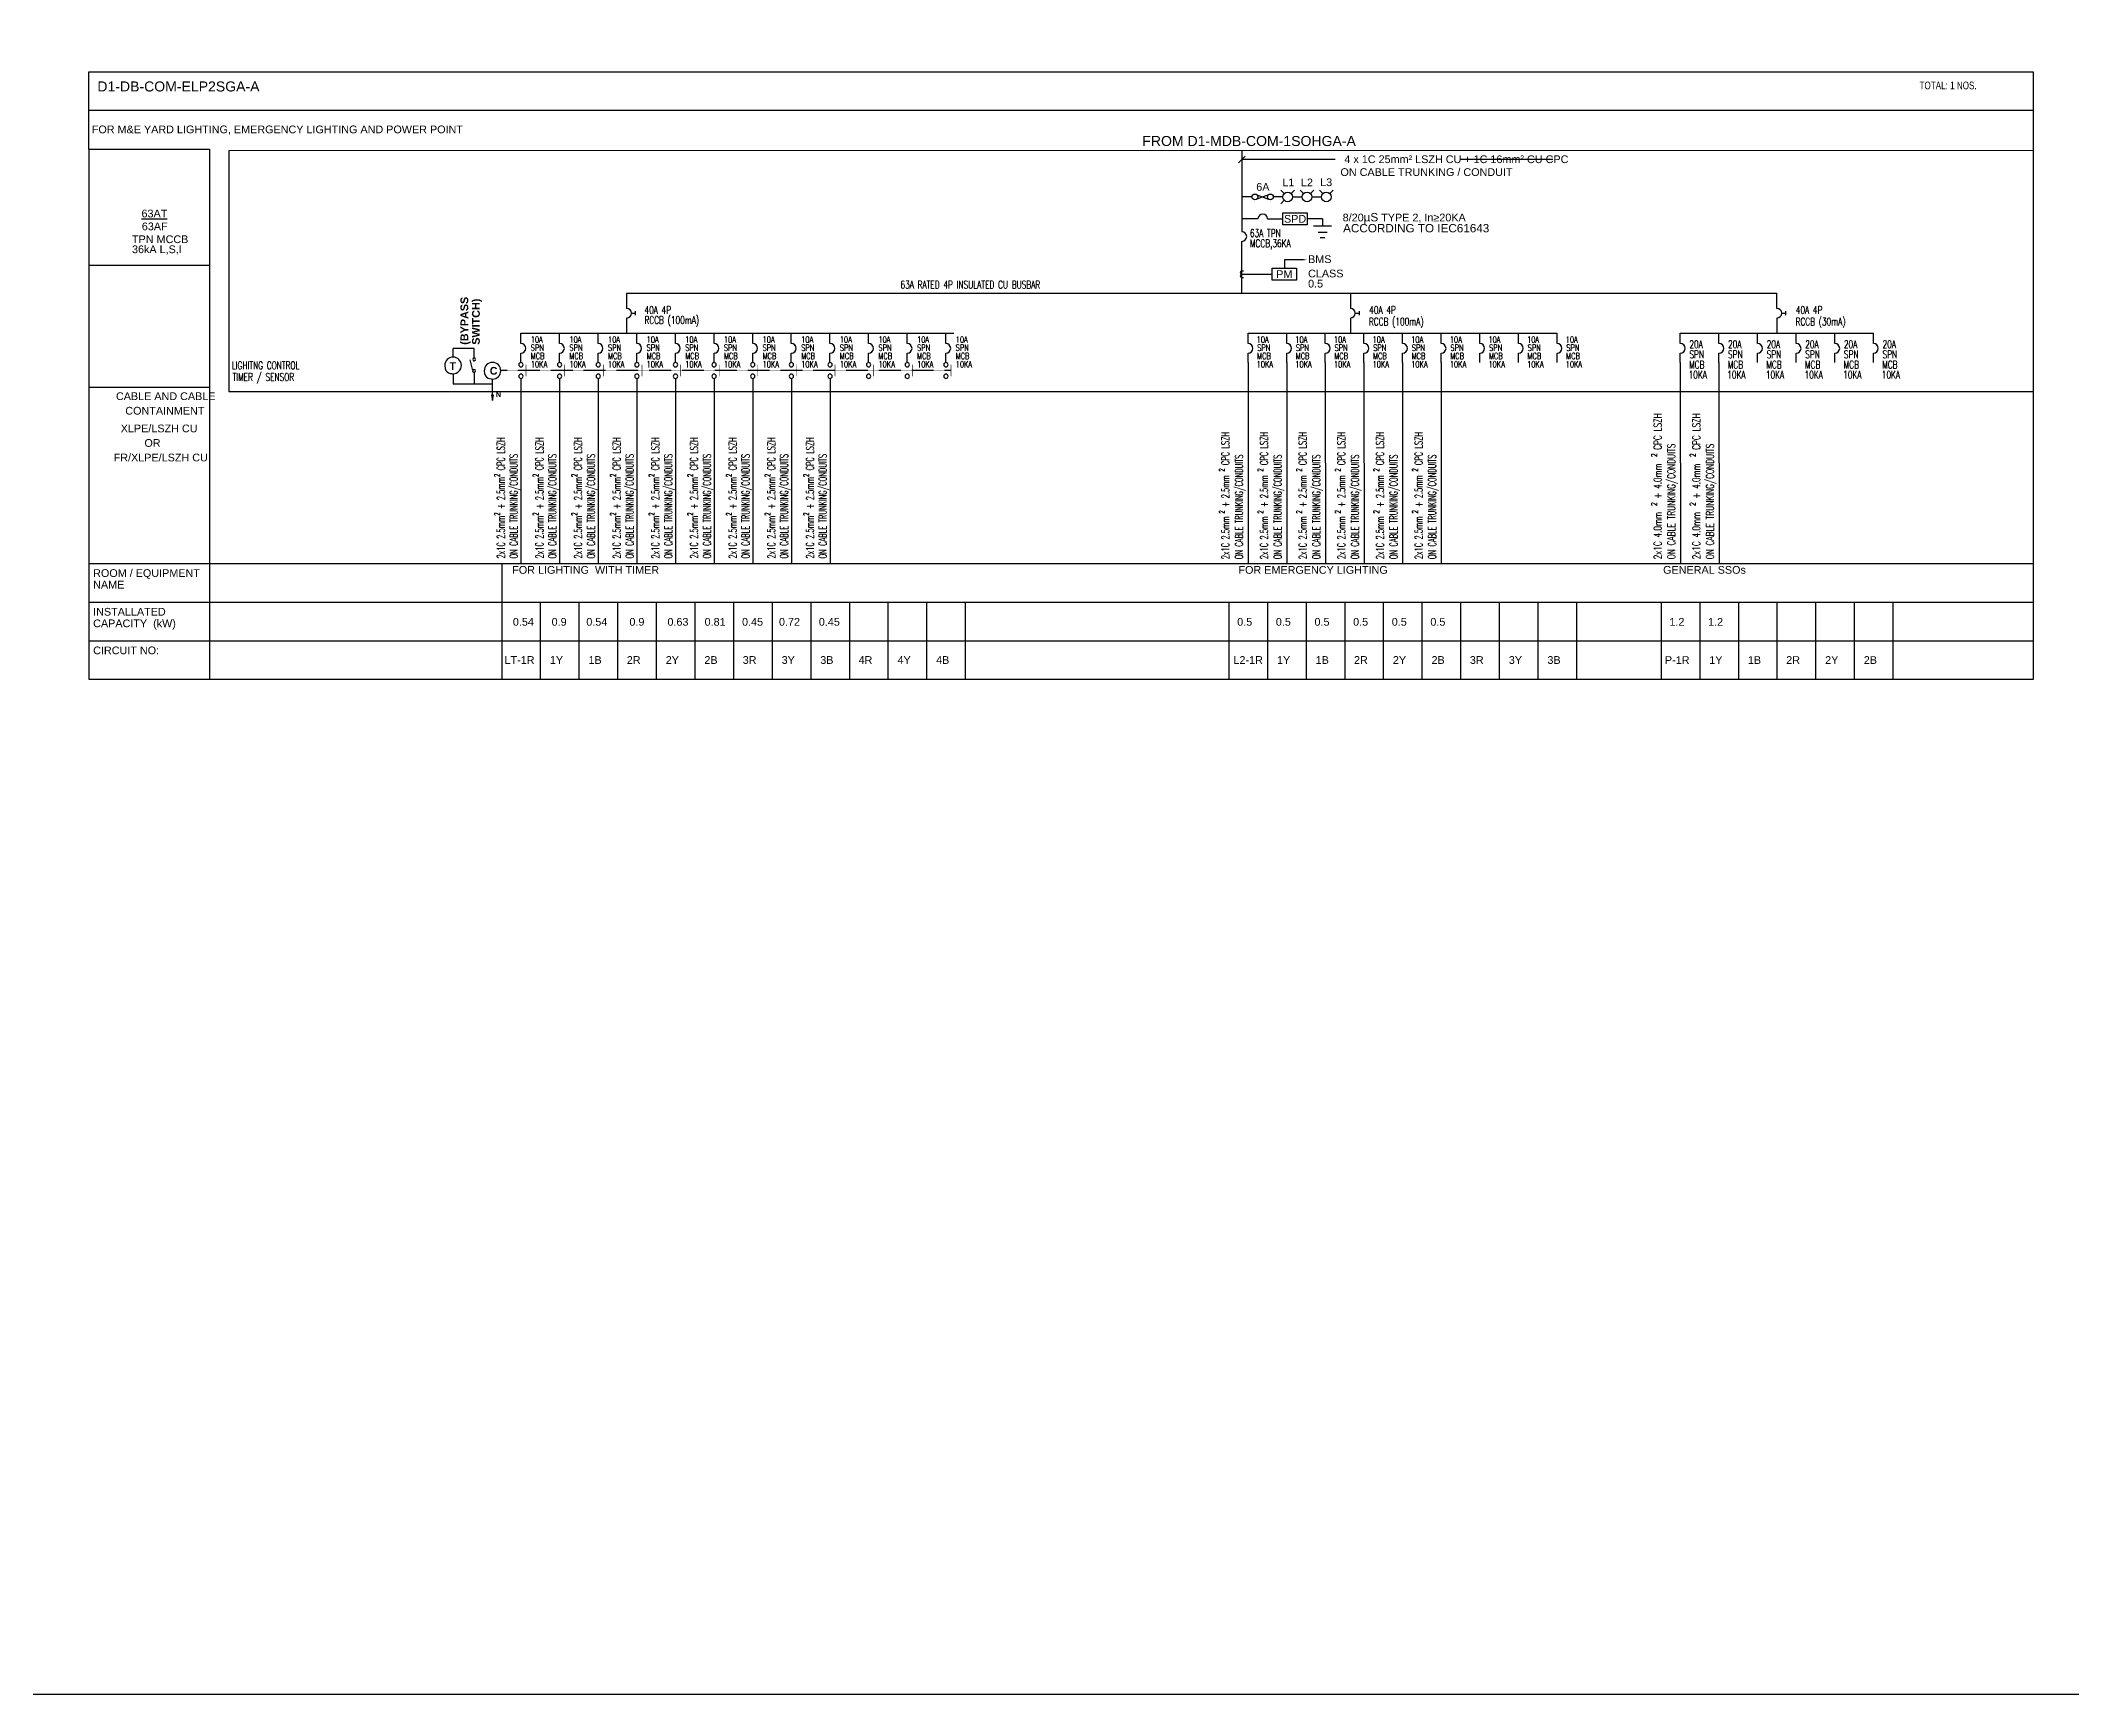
# Model space of a CAD drawing. Header units: inches. Extents: x 155818 to 1515405, y 4999 to 215277.
# Drawn here: x 472893 to 525462, y 134327 to 177140 of the extents above; entities that cross this region are included whole.
import ezdxf
from ezdxf.enums import TextEntityAlignment as Align

# ---------------------------------------------------------------- set-up
doc = ezdxf.new("R2010")
doc.units = ezdxf.units.IN
doc.header["$MEASUREMENT"] = 0
doc.linetypes.add('( Hidden )', pattern=[0.375, 0.25, -0.125])
for name, color, linetype in [('-ME-E-Sch DB', 7, 'Continuous'), ('-ME-E-Sch DB_Tx', 7, 'Continuous'), ('E-_ELEC----_E-', 7, 'Continuous'), ('E_ELEC----_E-', 7, 'Continuous')]:
    doc.layers.add(name, color=color, linetype=linetype)
doc.styles.add('-ME-Romans', font='romans.shx', dxfattribs={"width": 0.7})
doc.styles.add('-ME_Romans', font='romans.shx', dxfattribs={"width": 0.8})
doc.styles.add('arial', font='arial.ttf')
doc.styles.add('MtXpl_Arial', font='arial.ttf')
doc.styles.get("Standard").update_dxf_attribs({"font": 'arial.ttf'})

# ---------------------------------------------------------------- blocks, each defined once
blk = doc.blocks.new('ELEC0331')
at = {"layer": 'E-_ELEC----_E-', "const_width": 20}
blk.add_lwpolyline([(0, -200), (0, 200)], dxfattribs=at)
at = {"layer": 'E-_ELEC----_E-'}
for centre in [(175, 200), (175, -200)]:
    blk.add_circle(centre, 75, dxfattribs=at)
blk = doc.blocks.new('ELEC0302')
at = {"layer": 'E_ELEC----_E-'}
blk.add_arc((0, 0), 250, 270, 90, dxfattribs=at)
blk = doc.blocks.new('ELEC0303')
at = {"layer": 'E_ELEC----_E-'}
for p, q in [((250, 0), (450, 0)), ((450, 100), (450, -100))]:
    blk.add_line(p, q, dxfattribs=at)
blk.add_arc((0, 0), 250, 270, 90, dxfattribs=at)

msp = doc.modelspace()

# ---------------------------------------------------------------- hatches: boundary and pattern name
at = {"layer": '-ME-E-Sch DB'}
h = msp.add_hatch(color=5, dxfattribs=at)
h.dxf.hatch_style = 2
h.paths.add_polyline_path([(484567, 167960), (484590, 167824), (484613, 167960)])

# ---------------------------------------------------------------- linework, layer by layer
at = {"layer": '-ME-E-Sch DB', "color": 5}
for p, q in [((474143, 176329), (524473, 176330)), ((474143, 174329), (474143, 176329)), ((524473, 176330), (524473, 160604)), ((524473, 175330), (474143, 175329)), ((474143, 174329), (477267, 174329)), ((474143, 174329), (474143, 160605)), ((477267, 174329), (477268, 160605)), ((477767, 174298), (524473, 174300)), ((477767, 174298), (477767, 168051)), ((503902, 173976), (504075, 174149)), ((503989, 174298), (503989, 172193)), ((506401, 174062), (503990, 174062)), ((512042, 174062), (509630, 174062)), ((504239, 173094), (503989, 173094)), ((505052, 173094), (504802, 173094)), ((504406, 172526), (503989, 172526)), ((504656, 172526), (505052, 172526)), ((505052, 172679), (505681, 172679)), ((505052, 172373), (505052, 172679)), ((505681, 172679), (505681, 172373)), ((506077, 172526), (505681, 172526)), ((506077, 172526), (506077, 172341)), ((503989, 170598), (503989, 171943)), ((505681, 172373), (505052, 172373)), ((505842, 172341), (506312, 172341)), ((505961, 172183), (506197, 172183)), ((506020, 172043), (506133, 172043)), ((474143, 171329), (477267, 171329)), ((503989, 171094), (504773, 171094)), ((504773, 171246), (505403, 171246)), ((504773, 170941), (504773, 171246)), ((505403, 170941), (504773, 170941)), ((505403, 171246), (505403, 170941)), ((488062, 170598), (517839, 170598)), ((488062, 170597), (488062, 170208)), ((506797, 170597), (506797, 170208)), ((517839, 170208), (517839, 170598)), ((506797, 169958), (506797, 169569)), ((517839, 169958), (517839, 169569)), ((485326, 169569), (496535, 169569)), ((504149, 169569), (512149, 169569)), ((504149, 169297), (504149, 169569)), ((505149, 169297), (505149, 169569)), ((506149, 169297), (506149, 169569)), ((507149, 169297), (507149, 169569)), ((508149, 169297), (508149, 169569)), ((509149, 169297), (509149, 169569)), ((510149, 169297), (510149, 169569)), ((511149, 169297), (511149, 169569)), ((512149, 169297), (512149, 169569)), ((515339, 169297), (515339, 169569)), ((515339, 169569), (520339, 169569)), ((516339, 169297), (516339, 169569)), ((517339, 169297), (517339, 169569)), ((518339, 169297), (518339, 169569)), ((519339, 169297), (519339, 169569)), ((520339, 169297), (520339, 169569)), ((484116, 169170), (483569, 169170)), ((484116, 168926), (484116, 169170)), ((485326, 168807), (485326, 169048)), ((486326, 168807), (486326, 169048)), ((487326, 168807), (487326, 169048)), ((488326, 168807), (488326, 169048)), ((489326, 168807), (489326, 169048)), ((490326, 168807), (490326, 169048)), ((491326, 168807), (491326, 169048)), ((492326, 168807), (492326, 169048)), ((493326, 168807), (493326, 169048)), ((494326, 168807), (494326, 169048)), ((495326, 168807), (495326, 169048)), ((496326, 168807), (496326, 169048)), ((504149, 168806), (504149, 169047)), ((504149, 168806), (504151, 163605)), ((505149, 168806), (505149, 169047)), ((505149, 168806), (505151, 163605)), ((506149, 168806), (506149, 169047)), ((506149, 168806), (506151, 163605)), ((507149, 168806), (507149, 169047)), ((507149, 168806), (507151, 163606)), ((508149, 168806), (508149, 169047)), ((508149, 168807), (508151, 163606)), ((509149, 168806), (509149, 169047)), ((509149, 168806), (509151, 163606)), ((510149, 168806), (510149, 169047)), ((511149, 168806), (511149, 169047)), ((512149, 168806), (512149, 169047)), ((515339, 168806), (515339, 169047)), ((515339, 168806), (515341, 163605)), ((516339, 168806), (516339, 169047)), ((516339, 168806), (516341, 163605)), ((517339, 168806), (517339, 169047)), ((518339, 168806), (518339, 169047)), ((519339, 168806), (519339, 169047)), ((520339, 168806), (520339, 169047)), ((485328, 168394), (485328, 163606)), ((486328, 168394), (486328, 163606)), ((487328, 168394), (487328, 163606)), ((488328, 168394), (488328, 163606)), ((489328, 168394), (489328, 163606)), ((490328, 168394), (490328, 163606)), ((491328, 168394), (491328, 163606)), ((492328, 168394), (492328, 163606)), ((493328, 168394), (493328, 163606)), ((474153, 168167), (477273, 168167)), ((524473, 168050), (477767, 168051)), ((474153, 163605), (524473, 163606)), ((484828, 163606), (484828, 160605)), ((474153, 162605), (524473, 162605)), ((485828, 162605), (485828, 160605)), ((486828, 162605), (486828, 160605)), ((487828, 162605), (487828, 160605)), ((488828, 162605), (488828, 160605)), ((489828, 162605), (489828, 160605)), ((490828, 162605), (490828, 160605)), ((491828, 162605), (491828, 160605)), ((492828, 162605), (492828, 160605)), ((493828, 162605), (493828, 160605)), ((494828, 162605), (494828, 160605)), ((495828, 162605), (495828, 160604)), ((496828, 162605), (496828, 160604)), ((503651, 162605), (503651, 160605)), ((504651, 162605), (504651, 160605)), ((505651, 162605), (505651, 160605)), ((506651, 162605), (506651, 160605)), ((507651, 162605), (507651, 160605)), ((508651, 162605), (508651, 160605)), ((509651, 162605), (509651, 160605)), ((510651, 162605), (510651, 160605)), ((511651, 162605), (511651, 160605)), ((512651, 162605), (512651, 160605)), ((514841, 162604), (514841, 160604)), ((515841, 162604), (515841, 160604)), ((516841, 162604), (516841, 160604)), ((517841, 162604), (517841, 160604)), ((518841, 162604), (518841, 160604)), ((519841, 162604), (519841, 160604)), ((520841, 162604), (520841, 160604)), ((474153, 161605), (524473, 161605)), ((474143, 160605), (524473, 160605))]:
    msp.add_line(p, q, dxfattribs=at)
at = {"layer": '-ME-E-Sch DB', "color": 5, "linetype": '( Hidden )'}
msp.add_line((496459, 168601), (484805, 168601), dxfattribs=at)
at = {"layer": '-ME-E-Sch DB', "color": 5}
for points in [[(505576, 171466), (505091, 171466), (505091, 171246)], [(488062, 169958), (488062, 169569)], [(485326, 169298), (485326, 169569)], [(486326, 169298), (486326, 169569)], [(487326, 169298), (487326, 169569)], [(488326, 169298), (488326, 169569)], [(489326, 169298), (489326, 169569)], [(490326, 169298), (490326, 169569)], [(491326, 169298), (491326, 169569)], [(492326, 169298), (492326, 169569)], [(493326, 169298), (493326, 169569)], [(494326, 169298), (494326, 169569)], [(495326, 169298), (495326, 169569)], [(496326, 169298), (496326, 169569)], [(483569, 168947), (483569, 169170)], [(484083, 168596), (484009, 168879)], [(483569, 168516), (483569, 168249)], [(484590, 168249), (483569, 168249)], [(484117, 168556), (484117, 168249)], [(484590, 167960), (484590, 168379)], [(484567, 167960), (484590, 167824), (484613, 167960), (484567, 167960)]]:
    msp.add_lwpolyline(points, dxfattribs=at)
for points, knots in [([(483569, 168516), (483569, 168516), (483450, 168516), (483354, 168613), (483354, 168732), (483354, 168850), (483450, 168947), (483569, 168947), (483688, 168947), (483785, 168850), (483785, 168732), (483785, 168613), (483688, 168516), (483569, 168516)], [0, 0, 0, 0, 0.5, 1, 1, 1, 2, 2, 2, 3, 3, 3, 4, 4, 4, 4]), ([(484114, 168852), (484114, 168852), (484114, 168852), (484114, 168852), (484114, 168852), (484114, 168852), (484114, 168852), (484114, 168852), (484114, 168852), (484114, 168852), (484097, 168852), (484080, 168869), (484080, 168886), (484080, 168909), (484097, 168926), (484114, 168926), (484137, 168926), (484154, 168909), (484154, 168886), (484154, 168869), (484137, 168852), (484114, 168852)], [0, 0, 0, 0, 0.001953, 0.003906, 0.007812, 0.015625, 0.03125, 0.0625, 0.125, 0.25, 0.5, 1, 1, 1, 2, 2, 2, 3, 3, 3, 4, 4, 4, 4]), ([(484590, 168379), (484590, 168379), (484471, 168379), (484375, 168476), (484375, 168595), (484375, 168714), (484471, 168810), (484590, 168810), (484709, 168810), (484805, 168714), (484805, 168595), (484805, 168476), (484709, 168379), (484590, 168379)], [0, 0, 0, 0, 0.5, 1, 1, 1, 2, 2, 2, 3, 3, 3, 4, 4, 4, 4]), ([(484111, 168556), (484111, 168556), (484111, 168556), (484111, 168556), (484111, 168556), (484111, 168556), (484111, 168556), (484111, 168556), (484111, 168556), (484111, 168556), (484094, 168556), (484077, 168573), (484077, 168590), (484077, 168613), (484094, 168630), (484111, 168630), (484134, 168630), (484151, 168613), (484151, 168590), (484151, 168573), (484134, 168556), (484111, 168556)], [0, 0, 0, 0, 0.001953, 0.003906, 0.007812, 0.015625, 0.03125, 0.0625, 0.125, 0.25, 0.5, 1, 1, 1, 2, 2, 2, 3, 3, 3, 4, 4, 4, 4])]:
    msp.add_open_spline(points, degree=3, knots=knots, dxfattribs=at)
msp.add_solid([(505576, 171483), (505676, 171466), (505576, 171450)], dxfattribs=at)
at = {"color": 5}
for p, q in [((504677, 173151), (504376, 173038)), ((504376, 173151), (504677, 173038))]:
    msp.add_line(p, q, dxfattribs=at)
at = {"color": 5, "ltscale": 0.5}
for p, q in [((503989, 171178), (504030, 171178)), ((503989, 171010), (504030, 171010))]:
    msp.add_line(p, q, dxfattribs=at)
msp.add_lwpolyline([(471643, 215277), (576918, 215277), (576918, 134327), (471643, 134327)], close=True)
at = {"color": 5}
for centre in [(504327, 173094), (504727, 173094)]:
    msp.add_circle(centre, 75, dxfattribs=at)
at = {"color": 5, "ltscale": 0.5}
for centre in [(503989, 171136), (503989, 171052)]:
    msp.add_arc(centre, 42, 90, 270, dxfattribs=at)
at = {"layer": 'Defpoints'}
msp.add_lwpolyline([(471643, 215277), (576918, 215277), (576918, 134327), (471643, 134327)], close=True, dxfattribs=at)
at = {"layer": 'E-_ELEC----_E-', "color": 5}
for p, q in [((505088, 173183), (505000, 173271)), ((505088, 173006), (505000, 172917)), ((505265, 173183), (505353, 173271)), ((505302, 173094), (505552, 173094)), ((505588, 173183), (505500, 173271)), ((505765, 173183), (505853, 173271)), ((505802, 173094), (506052, 173094)), ((506088, 173183), (506000, 173271)), ((506265, 173183), (506353, 173271))]:
    msp.add_line(p, q, dxfattribs=at)
for centre in [(505177, 173094), (505677, 173094), (506177, 173094)]:
    msp.add_circle(centre, 125, dxfattribs=at)
at = {"layer": 'E_ELEC----_E-', "color": 5}
for p, q in [((506922, 170083), (507022, 170083)), ((507022, 170133), (507022, 170033)), ((517964, 170083), (518064, 170083)), ((518064, 170133), (518064, 170033))]:
    msp.add_line(p, q, dxfattribs=at)
for centre, start, end in [((504531, 172526), 0, 180), ((503989, 172068), 270, 90), ((506797, 170083), 270, 90), ((517839, 170083), 270, 90), ((504149, 169172), 270, 90), ((505149, 169172), 270, 90), ((506149, 169172), 270, 90), ((507149, 169172), 270, 90), ((508149, 169172), 270, 90), ((509149, 169172), 270, 90), ((510149, 169172), 270, 90), ((511149, 169172), 270, 90), ((512149, 169172), 270, 90), ((515339, 169172), 270, 90), ((516339, 169172), 270, 90), ((517339, 169172), 270, 90), ((518339, 169172), 270, 90), ((519339, 169172), 270, 90), ((520339, 169172), 270, 90)]:
    msp.add_arc(centre, 125, start, end, dxfattribs=at)

# ---------------------------------------------------------------- block references
at = {"layer": '-ME-E-Sch DB', "color": 5}
for name, p, xscale, yscale, zscale in [('ELEC0303', (488062, 170083), 0.5, 0.5, 0.5), ('ELEC0302', (485326, 169173), 0.5, 0.5, 0.5), ('ELEC0302', (486326, 169173), 0.5, 0.5, 0.5), ('ELEC0302', (487326, 169173), 0.5, 0.5, 0.5), ('ELEC0302', (488326, 169173), 0.5, 0.5, 0.5), ('ELEC0302', (489326, 169173), 0.5, 0.5, 0.5), ('ELEC0302', (490326, 169173), 0.5, 0.5, 0.5), ('ELEC0302', (491326, 169173), 0.5, 0.5, 0.5), ('ELEC0302', (492326, 169173), 0.5, 0.5, 0.5), ('ELEC0302', (493326, 169173), 0.5, 0.5, 0.5), ('ELEC0302', (494326, 169173), 0.5, 0.5, 0.5), ('ELEC0302', (495326, 169173), 0.5, 0.5, 0.5), ('ELEC0302', (496326, 169173), 0.5, 0.5, 0.5), ('ELEC0331', (485459, 168600), -0.75, 0.75, 0.75), ('ELEC0331', (486459, 168600), -0.75, 0.75, 0.75), ('ELEC0331', (487459, 168600), -0.75, 0.75, 0.75), ('ELEC0331', (488459, 168600), -0.75, 0.75, 0.75), ('ELEC0331', (489459, 168600), -0.75, 0.75, 0.75), ('ELEC0331', (490459, 168600), -0.75, 0.75, 0.75), ('ELEC0331', (491459, 168600), -0.75, 0.75, 0.75), ('ELEC0331', (492459, 168600), -0.75, 0.75, 0.75), ('ELEC0331', (493459, 168600), -0.75, 0.75, 0.75), ('ELEC0331', (494459, 168600), -0.75, 0.75, 0.75), ('ELEC0331', (495459, 168600), -0.75, 0.75, 0.75), ('ELEC0331', (496459, 168600), -0.75, 0.75, 0.75)]:
    msp.add_blockref(name, p, dxfattribs=dict(at, xscale=xscale, yscale=yscale, zscale=zscale))

# ---------------------------------------------------------------- texts
for s, p in [(' 4 x 1C 25mm² LSZH CU + 1C 16mm² CU CPC', (506566, 173969)), ('ON CABLE TRUNKING / CONDUIT', (506541, 173636)), ('6A', (504362, 173253)), ('BMS', (505703, 171382)), ('0.5', (505703, 170748)), ('CLASS', (505703, 171011))]:
    msp.add_text(s, height=200, dxfattribs=at).set_placement(p)
for s, p in [('SPD', (505367, 172526)), ('PM', (505088, 171094))]:
    msp.add_text(s, height=200, dxfattribs=at).set_placement(p, align=Align.MIDDLE_CENTER)
at = {"layer": '-ME-E-Sch DB', "color": 5, "style": 'MtXpl_Arial'}
for s, height, p in [('8/20', 200, (506599, 172460)), ('µS', 216.7, (507142, 172460)), (' TYPE 2, In≥20KA', 200, (507519, 172460)), ('ACCORDING TO IEC61643', 216.67, (506610, 172176))]:
    msp.add_text(s, height=height, dxfattribs=at).set_placement(p)
at = {"layer": '-ME-E-Sch DB', "color": 5, "style": '-ME-Romans', "width": 0.7}
for s, p in [('63A RATED 4P INSULATED CU BUSBAR', (495152, 170721)), ('RCCB (100mA)', (507279, 169767)), ('40A 4P', (507286, 170068)), ('40A 4P', (518328, 170068)), ('RCCB (30mA)', (518322, 169767))]:
    msp.add_text(s, height=200, dxfattribs=at).set_placement(p)
at = {"layer": '-ME-E-Sch DB', "color": 5, "char_height": 200, "attachment_point": 4, "rotation": 90}
for s, insert in [('{\\fHelvetica|b1|i0|c0|p4;(BYPASS}', (483892, 169266)), ('{\\fHelvetica|b1|i0|c0|p4;SWITCH)}', (484192, 169266))]:
    msp.add_mtext(s, dxfattribs=dict(at, insert=insert))
at = {"layer": '-ME-E-Sch DB', "color": 5, "insert": (488524, 170268), "char_height": 200, "width": 2497.13, "attachment_point": 1, "line_spacing_factor": 0.789273, "style": '-ME-Romans'}
msp.add_mtext('40A 4P\\PRCCB (100mA)', dxfattribs=at)
at = {"layer": '-ME-E-Sch DB', "color": 5, "attachment_point": 7}
for s, insert, char_height in [('{\\fHelvetica|b1|i0|c0|p5;T}', (483475, 168614), 200), ('{\\fHelvetica|b1|i0|c0|p5;C}', (484519, 168489), 200), ('{\\fHelvetica|b1|i0|c0|p4;N}', (484675, 167910), 141.02)]:
    msp.add_mtext(s, dxfattribs=dict(at, insert=insert, char_height=char_height))
at = {"layer": '-ME-E-Sch DB_Tx', "color": 5}
for s, height, p in [('D1-DB-COM-ELP2SGA-A', 260, (474362, 175823)), ('FOR M&E YARD LIGHTING, EMERGENCY LIGHTING AND POWER POINT', 200, (474218, 174741)), ('FROM D1-MDB-COM-1SOHGA-A', 260, (501412, 174411)), ('%%U63AT', 200, (475505, 172564)), ('63AF', 200, (475513, 172231)), ('TPN MCCB', 200, (475259, 171898)), ('36kA L,S,I', 200, (475259, 171638)), ('CABLE AND CABLE', 200, (474843, 167835)), ('XLPE/LSZH CU', 200, (474967, 167000)), ('CONTAINMENT', 200, (475085, 167458)), ('OR', 200, (475580, 166624)), ('FR/XLPE/LSZH CU', 200, (474784, 166247)), ('FOR EMERGENCY LIGHTING', 200, (503901, 163338)), ('GENERAL SSOs', 200, (514894, 163338))]:
    msp.add_text(s, height=height, dxfattribs=at).set_placement(p)
at = {"layer": '-ME-E-Sch DB_Tx', "color": 5, "width": 0.75}
msp.add_text('TOTAL: 1 NOS.', height=200, dxfattribs=at).set_placement((521531, 175979), align=Align.MIDDLE_LEFT)
at = {"layer": '-ME-E-Sch DB_Tx', "color": 5, "style": '-ME-Romans', "width": 0.7}
for s, height, p in [('63A TPN', 200, (504198, 172055)), ('MCCB,36KA', 200, (504198, 171792)), ('10A', 162, (504372, 169320)), ('10A', 162, (505372, 169320)), ('10A', 162, (506372, 169320)), ('10A', 162, (507372, 169320)), ('10A', 162, (508372, 169320)), ('10A', 162, (509372, 169320)), ('10A', 162, (510372, 169320)), ('10A', 162, (511372, 169320)), ('10A', 162, (512372, 169320)), ('20A', 200, (515574, 169179)), ('20A', 200, (516574, 169179)), ('20A', 200, (517574, 169179)), ('20A', 200, (518574, 169179)), ('20A', 200, (519574, 169179)), ('20A', 200, (520574, 169179)), ('LIGHITNG CONTROL', 200, (477841, 168631)), ('10KA', 162, (504372, 168681)), ('MCB', 162, (504383, 168894)), ('SPN', 162, (504388, 169107)), ('10KA', 162, (505372, 168681)), ('MCB', 162, (505383, 168894)), ('SPN', 162, (505388, 169107)), ('10KA', 162, (506372, 168681)), ('MCB', 162, (506383, 168894)), ('SPN', 162, (506388, 169107)), ('10KA', 162, (507372, 168681)), ('MCB', 162, (507383, 168894)), ('SPN', 162, (507388, 169107)), ('10KA', 162, (508372, 168681)), ('MCB', 162, (508383, 168894)), ('SPN', 162, (508388, 169107)), ('10KA', 162, (509372, 168681)), ('MCB', 162, (509383, 168894)), ('SPN', 162, (509388, 169107)), ('10KA', 162, (510372, 168681)), ('MCB', 162, (510383, 168894)), ('SPN', 162, (510388, 169107)), ('10KA', 162, (511372, 168681)), ('MCB', 162, (511383, 168894)), ('SPN', 162, (511388, 169107)), ('10KA', 162, (512372, 168681)), ('MCB', 162, (512383, 168894)), ('SPN', 162, (512388, 169107)), ('MCB', 200, (515567, 168653)), ('SPN', 200, (515574, 168916)), ('MCB', 200, (516567, 168653)), ('SPN', 200, (516574, 168916)), ('MCB', 200, (517567, 168653)), ('SPN', 200, (517574, 168916)), ('MCB', 200, (518567, 168653)), ('SPN', 200, (518574, 168916)), ('MCB', 200, (519567, 168653)), ('SPN', 200, (519574, 168916)), ('MCB', 200, (520567, 168653)), ('SPN', 200, (520574, 168916)), ('TIMER / SENSOR', 200, (477861, 168330)), ('10KA', 200, (515554, 168390)), ('10KA', 200, (516554, 168390)), ('10KA', 200, (517554, 168390)), ('10KA', 200, (518554, 168390)), ('10KA', 200, (519554, 168390)), ('10KA', 200, (520554, 168390))]:
    msp.add_text(s, height=height, dxfattribs=at).set_placement(p)
at = {"layer": '-ME-E-Sch DB_Tx', "color": 5, "style": '-ME_Romans'}
for s, height, width, p in [(' CPC LSZH', 200, 0.7, (514852, 166450)), (' CPC LSZH', 200, 0.7, (515852, 166450)), (' CPC LSZH', 200, 0.6, (503663, 166062)), (' CPC LSZH', 200, 0.6, (504663, 166062)), (' CPC LSZH', 200, 0.6, (505663, 166062)), (' CPC LSZH', 200, 0.6, (506663, 166062)), (' CPC LSZH', 200, 0.6, (507663, 166062)), (' CPC LSZH', 200, 0.6, (508663, 166062)), ('ON CABLE TRUNKING/CONDUITS', 200, 0.7, (515204, 163711)), ('ON CABLE TRUNKING/CONDUITS', 200, 0.7, (516204, 163711)), ('ON CABLE TRUNKING/CONDUITS', 200, 0.6, (504015, 163714)), ('ON CABLE TRUNKING/CONDUITS', 200, 0.6, (505015, 163714)), ('ON CABLE TRUNKING/CONDUITS', 200, 0.6, (506015, 163714)), ('ON CABLE TRUNKING/CONDUITS', 200, 0.6, (507015, 163714)), ('ON CABLE TRUNKING/CONDUITS', 200, 0.6, (508015, 163715)), ('ON CABLE TRUNKING/CONDUITS', 200, 0.6, (509015, 163715)), ('2', 140, 0.7, (514729, 166356)), (' + 4.0mm', 200, 0.7, (514852, 165184)), ('2', 140, 0.7, (515729, 166356)), (' + 4.0mm', 200, 0.7, (515852, 165184)), ('2', 140, 0.6, (503540, 165982)), (' + 2.5mm', 200, 0.6, (503663, 164976)), ('2', 140, 0.6, (504540, 165982)), (' + 2.5mm', 200, 0.6, (504663, 164976)), ('2', 140, 0.6, (505540, 165982)), (' + 2.5mm', 200, 0.6, (505663, 164976)), ('2', 140, 0.6, (506540, 165982)), (' + 2.5mm', 200, 0.6, (506663, 164977)), ('2', 140, 0.6, (507540, 165982)), (' + 2.5mm', 200, 0.6, (507663, 164977)), ('2', 140, 0.6, (508540, 165982)), (' + 2.5mm', 200, 0.6, (508663, 164977)), ('2', 140, 0.7, (514729, 165090)), ('2', 140, 0.7, (515729, 165090)), ('2', 140, 0.6, (503540, 164896)), ('2x1C 2.5mm', 200, 0.6, (503663, 163714)), ('2', 140, 0.6, (504540, 164896)), ('2x1C 2.5mm', 200, 0.6, (504663, 163714)), ('2', 140, 0.6, (505540, 164896)), ('2x1C 2.5mm', 200, 0.6, (505663, 163714)), ('2', 140, 0.6, (506540, 164897)), ('2x1C 2.5mm', 200, 0.6, (506663, 163714)), ('2', 140, 0.6, (507540, 164897)), ('2x1C 2.5mm', 200, 0.6, (507663, 163715)), ('2', 140, 0.6, (508540, 164897)), ('2x1C 2.5mm', 200, 0.6, (508663, 163715)), ('2x1C 4.0mm', 200, 0.7, (514852, 163711)), ('2x1C 4.0mm', 200, 0.7, (515852, 163711))]:
    msp.add_text(s, height=height, rotation=90, dxfattribs=dict(at, width=width)).set_placement(p)
at = {"layer": '-ME-E-Sch DB_Tx', "color": 5}
for s, p in [('ROOM / EQUIPMENT ', (474253, 163355)), ('NAME', (474253, 163055)), ('INSTALLATED ', (474253, 162354)), ('CAPACITY  (kW)', (474253, 162054)), ('CIRCUIT NO:', (474253, 161354))]:
    msp.add_text(s, height=200, dxfattribs=at).set_placement(p, align=Align.MIDDLE_LEFT)
for s, p in [('0.54', (485390, 162093)), ('0.9', (486315, 162093)), ('0.54', (487291, 162093)), ('0.9', (488330, 162093)), ('0.63', (489391, 162093)), ('0.81', (490353, 162093)), ('0.45', (491322, 162093)), ('0.72', (492278, 162093)), ('0.45', (493310, 162093)), ('0.5', (504063, 162093)), ('0.5', (505063, 162093)), ('0.5', (506063, 162093)), ('0.5', (507063, 162093)), ('0.5', (508063, 162093)), ('0.5', (509063, 162093)), ('1.2', (515252, 162093)), ('1.2', (516252, 162093)), ('LT-1R', (485290, 161105)), ('1Y', (486246, 161105)), ('1B', (487246, 161105)), ('2R', (488246, 161105)), ('2Y', (489246, 161105)), ('2B', (490246, 161105)), ('3R', (491246, 161105)), ('3Y', (492246, 161105)), ('3B', (493246, 161105)), ('4R', (494246, 161105)), ('4Y', (495246, 161105)), ('4B', (496246, 161105)), ('L2-1R', (504152, 161105)), ('1Y', (505070, 161105)), ('1B', (506070, 161105)), ('2R', (507070, 161105)), ('2Y', (508070, 161105)), ('2B', (509070, 161105)), ('3R', (510070, 161105)), ('3Y', (511070, 161105)), ('3B', (512070, 161105)), ('P-1R', (515259, 161104)), ('1Y', (516259, 161104)), ('1B', (517259, 161104)), ('2R', (518259, 161104)), ('2Y', (519259, 161104)), ('2B', (520259, 161104))]:
    msp.add_text(s, height=200, dxfattribs=at).set_placement(p, align=Align.MIDDLE_CENTER)
at = {"layer": '-ME-E-Sch DB_Tx', "color": 5, "char_height": 162, "width": 373.17, "attachment_point": 1, "line_spacing_factor": 0.789273, "style": '-ME-Romans'}
for insert in [(485581, 169483), (486581, 169483), (487581, 169483), (488581, 169483), (489581, 169483), (490581, 169483), (491581, 169483), (492581, 169483), (493581, 169483), (494581, 169483), (495581, 169483), (496581, 169483)]:
    msp.add_mtext('10A\\PSPN  MCB\\P10KA', dxfattribs=dict(at, insert=insert))
at = {"layer": '-ME-E-Sch DB_Tx', "color": 5, "char_height": 200, "width": 4768.08, "attachment_point": 1, "rotation": 90, "style": '-ME_Romans'}
for insert in [(484639, 163732), (485639, 163732), (486639, 163732), (487639, 163732), (488639, 163732), (489639, 163732), (490639, 163732), (491639, 163732), (492639, 163732)]:
    msp.add_mtext('\\A1;{\\W0.6;2x1C 2.5mm{\\H0.7x;\\S2^ ;} + 2.5mm{\\H0.7x;\\S2^ ;} CPC LSZH\\PON CABLE TRUNKING/CONDUITS}', dxfattribs=dict(at, insert=insert))
at = {"layer": '-ME-E-Sch DB_Tx', "color": 5, "insert": (485101, 163538), "char_height": 200, "width": 6520.24, "attachment_point": 1}
msp.add_mtext('FOR LIGHTING  WITH TIMER', dxfattribs=at)
at = {"layer": 'E-_ELEC----_E-', "color": 5, "ltscale": 10, "style": 'arial'}
for s, p in [('L1', (505037, 173369)), ('L2', (505518, 173369)), ('L3', (506017, 173373))]:
    msp.add_text(s, height=200, dxfattribs=at).set_placement(p)

doc.saveas('drawing.dxf')
